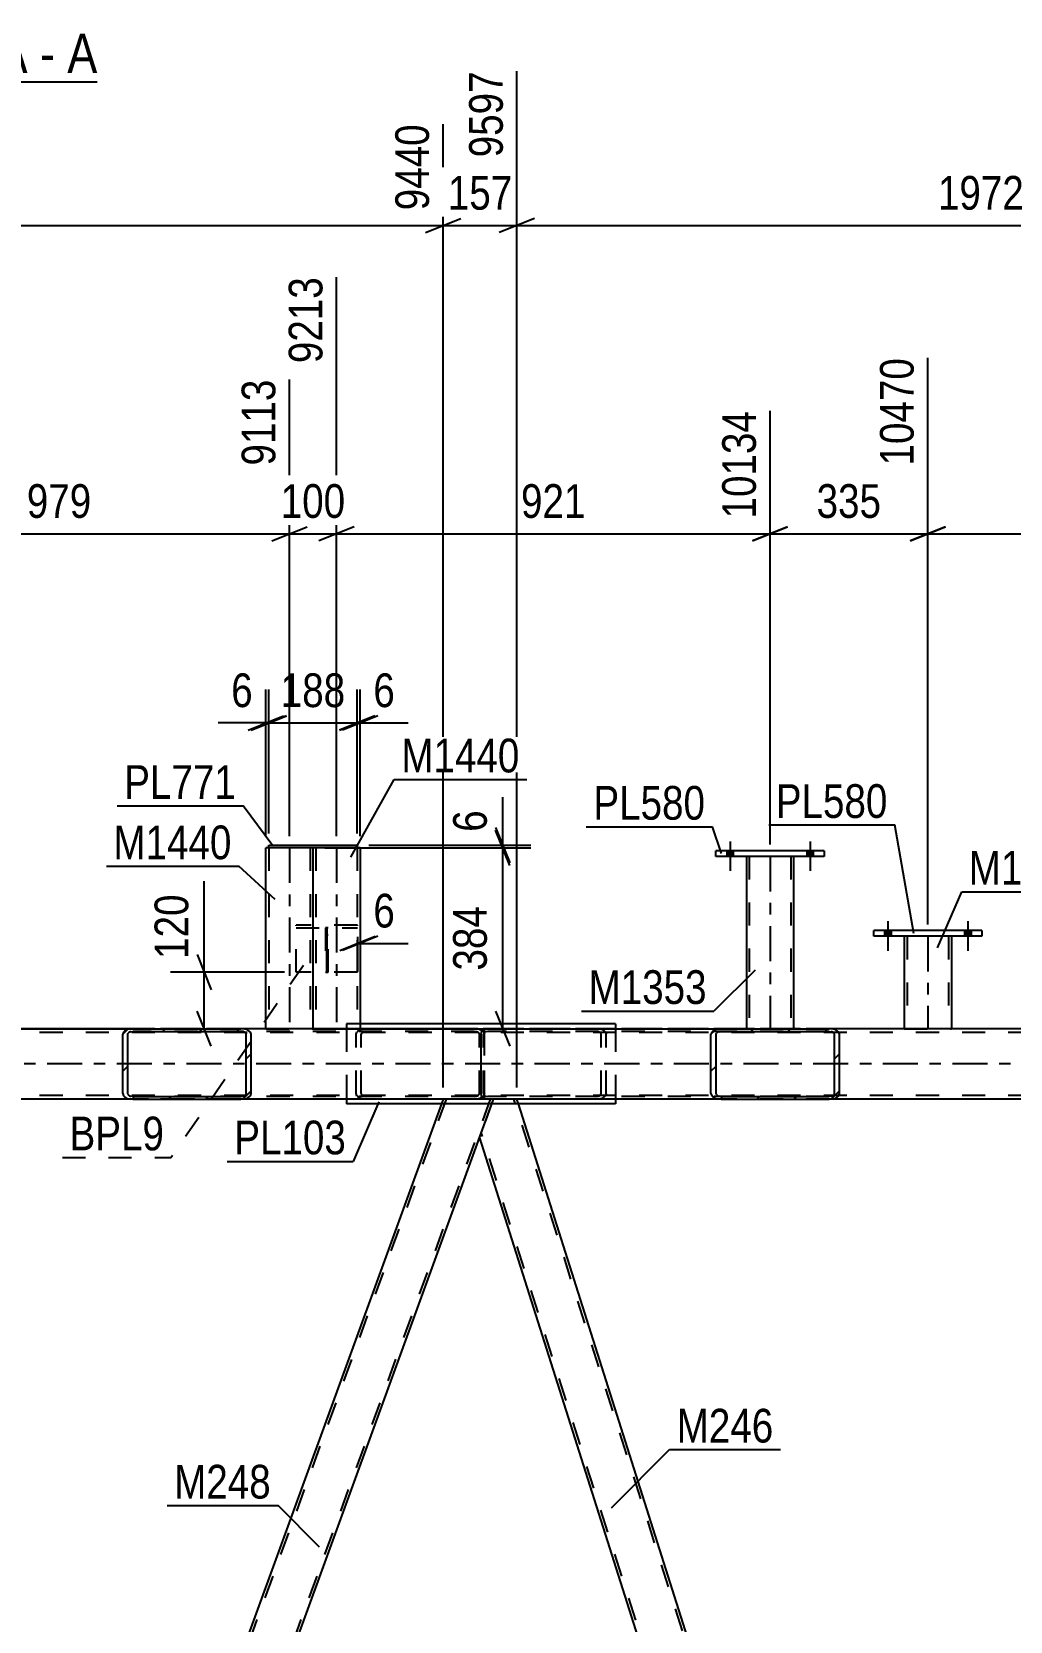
# Model space of a CAD drawing. Header units: millimetres. Extents: x -857 to 332, y -866 to -25.
# Drawn here: x -440.3 to -357.2, y -324.8 to -189.7 of the extents above; entities that cross this region are included whole.
import ezdxf

# ---------------------------------------------------------------- set-up
doc = ezdxf.new("R2010")
doc.units = ezdxf.units.MM
doc.linetypes.add('DXK_LINE_DOT2', pattern=[3.9198, 1.9599, -1.9599])
doc.linetypes.add('DXK_LINE_DOT3', pattern=[5.9187, 2.979, -0.9799, 0.9799, -0.9799])
doc.styles.add('Arial Narrow', font='ARIALN.TTF', dxfattribs={"height": 0.2})

# ---------------------------------------------------------------- blocks, each defined once
blk = doc.blocks.new('Unknown-570386455-12 - 11653')
at = {"color": 6, "linetype": 'Continuous'}
blk.add_line((-462.38, -193.94), (-434.74, -193.94), dxfattribs=at)
at = {"color": 0, "linetype": 'Continuous'}
for points in [[(-444.27, -193.19), (-444.27, -189.69), (-462.38, -189.69), (-462.38, -193.19)], [(-440.67, -193.19), (-440.67, -189.69), (-443.22, -189.69), (-443.22, -193.19)], [(-438.34, -193.19), (-438.34, -189.69), (-439.62, -189.69), (-439.62, -193.19)], [(-434.74, -193.19), (-434.74, -189.69), (-437.29, -189.69), (-437.29, -193.19)]]:
    blk.add_wipeout(points, dxfattribs=at)
at = {"color": 7, "linetype": 'Continuous', "style": 'Arial Narrow'}
for s, p in [('SECTION ', (-462.38, -193.19)), ('A', (-443.22, -193.19)), ('A', (-437.29, -193.19)), ('-', (-439.62, -193.19))]:
    blk.add_text(s, height=3.34, dxfattribs=at).set_placement(p)
blk = doc.blocks.new('Part-570386455-2030 - 1253')
at = {"color": 7, "linetype": 'DXK_LINE_DOT2'}
for p, q in [((-405.09, -280.41), (-448.4, -399.41)), ((-401.34, -280.41), (-444.66, -399.41)), ((-405.35, -280.41), (-405.49, -280.81)), ((-401.09, -280.41), (-405.35, -280.41)), ((-405.35, -280.41), (-405.31, -280.41)), ((-401.09, -280.41), (-402.26, -283.61)), ((-447.49, -396.2), (-448.66, -399.41)), ((-444.4, -399.41), (-448.66, -399.41)), ((-444.26, -399.01), (-444.4, -399.41))]:
    blk.add_line(p, q, dxfattribs=at)
at = {"color": 2, "linetype": 'Continuous'}
for p, q in [((-405.49, -280.81), (-447.49, -396.2)), ((-402.26, -283.61), (-444.26, -399.01))]:
    blk.add_line(p, q, dxfattribs=at)
blk = doc.blocks.new('Bolt-570386455-1270 - 1253')
at = {"linetype": 'Continuous'}
for points in [[(-367.28, -266.08), (-367.84, -266.08), (-367.84, -266.56), (-367.28, -266.56)], [(-367.28, -266.08), (-367.84, -266.08), (-367.84, -266.56), (-367.28, -266.56)], [(-360.48, -266.08), (-361.04, -266.08), (-361.04, -266.56), (-360.48, -266.56)], [(-360.48, -266.08), (-361.04, -266.08), (-361.04, -266.56), (-360.48, -266.56)]]:
    blk.add_hatch(color=1, dxfattribs=at).paths.add_polyline_path(points)
at = {"color": 1, "linetype": 'Continuous'}
for p, q in [((-367.84, -266.08), (-367.84, -266.56)), ((-367.84, -266.08), (-367.84, -266.56)), ((-367.56, -265.28), (-367.56, -267.8)), ((-367.56, -265.28), (-367.56, -267.8)), ((-367.28, -266.08), (-367.28, -266.56)), ((-367.28, -266.08), (-367.28, -266.56)), ((-361.04, -266.08), (-361.04, -266.56)), ((-361.04, -266.08), (-361.04, -266.56)), ((-360.76, -265.28), (-360.76, -267.8)), ((-360.76, -265.28), (-360.76, -267.8)), ((-360.48, -266.08), (-360.48, -266.56)), ((-360.48, -266.08), (-360.48, -266.56))]:
    blk.add_line(p, q, dxfattribs=at)
blk = doc.blocks.new('Part-570386455-1670 - 1253')
at = {"color": 2, "linetype": 'Continuous'}
for p, q in [((-416.41, -259.05), (-416.41, -274.41)), ((-412.41, -259.05), (-416.33, -259.05)), ((-412.41, -259.05), (-412.41, -274.01))]:
    blk.add_line(p, q, dxfattribs=at)
at = {"color": 7, "linetype": 'DXK_LINE_DOT2'}
for p, q in [((-416.33, -259.05), (-416.41, -259.05)), ((-416.17, -259.05), (-416.17, -274.41)), ((-416.17, -259.05), (-416.15, -259.05)), ((-412.65, -259.05), (-412.65, -274.41)), ((-412.41, -274.01), (-412.41, -274.41)), ((-416.41, -274.41), (-416.41, -274.41)), ((-416.41, -274.41), (-412.41, -274.41))]:
    blk.add_line(p, q, dxfattribs=at)
at = {"color": 7, "linetype": 'DXK_LINE_DOT3'}
blk.add_line((-414.41, -259.05), (-414.41, -274.41), dxfattribs=at)
blk = doc.blocks.new('Bolt-570386455-1276 - 1253')
at = {"linetype": 'Continuous'}
for points in [[(-380.69, -259.29), (-381.25, -259.29), (-381.25, -259.77), (-380.69, -259.77)], [(-380.69, -259.29), (-381.25, -259.29), (-381.25, -259.77), (-380.69, -259.77)], [(-373.89, -259.29), (-374.45, -259.29), (-374.45, -259.77), (-373.89, -259.77)], [(-373.89, -259.29), (-374.45, -259.29), (-374.45, -259.77), (-373.89, -259.77)]]:
    blk.add_hatch(color=1, dxfattribs=at).paths.add_polyline_path(points)
at = {"color": 1, "linetype": 'Continuous'}
for p, q in [((-381.25, -259.29), (-381.25, -259.77)), ((-381.25, -259.29), (-381.25, -259.77)), ((-380.97, -258.49), (-380.97, -261.01)), ((-380.97, -258.49), (-380.97, -261.01)), ((-380.69, -259.29), (-380.69, -259.77)), ((-380.69, -259.29), (-380.69, -259.77)), ((-374.45, -259.29), (-374.45, -259.77)), ((-374.45, -259.29), (-374.45, -259.77)), ((-374.17, -258.49), (-374.17, -261.01)), ((-374.17, -258.49), (-374.17, -261.01)), ((-373.89, -259.29), (-373.89, -259.77)), ((-373.89, -259.29), (-373.89, -259.77))]:
    blk.add_line(p, q, dxfattribs=at)
blk = doc.blocks.new('Part-570386455-1682 - 1253')
at = {"color": 2, "linetype": 'Continuous'}
for p, q in [((-416.48, -259.05), (-420.41, -259.05)), ((-420.41, -274.41), (-420.41, -259.05)), ((-416.41, -259.05), (-416.41, -274.41))]:
    blk.add_line(p, q, dxfattribs=at)
at = {"color": 7, "linetype": 'DXK_LINE_DOT2'}
for p, q in [((-420.17, -259.05), (-420.17, -274.41)), ((-420.17, -259.05), (-420.15, -259.05)), ((-416.65, -259.05), (-416.65, -274.41)), ((-416.44, -259.05), (-416.48, -259.05)), ((-416.44, -259.05), (-416.48, -259.05)), ((-416.41, -259.05), (-416.44, -259.05)), ((-416.44, -259.05), (-416.41, -259.05)), ((-420.41, -274.41), (-420.41, -274.41)), ((-420.41, -274.41), (-416.41, -274.41)), ((-416.41, -274.41), (-416.41, -274.41)), ((-416.41, -274.41), (-416.41, -274.41))]:
    blk.add_line(p, q, dxfattribs=at)
at = {"color": 7, "linetype": 'DXK_LINE_DOT3'}
blk.add_line((-418.41, -259.05), (-418.41, -274.41), dxfattribs=at)
blk = doc.blocks.new('Part-570386455-1364 - 1253')
at = {"color": 7, "linetype": 'DXK_LINE_DOT2'}
for p, q in [((-92.74, -274.73), (-782.94, -274.73)), ((-92.74, -274.41), (-754.09, -274.41)), ((-372.54, -274.41), (-431.71, -274.41)), ((-92.74, -280.09), (-782.94, -280.09)), ((-372.54, -280.41), (-431.71, -280.41))]:
    blk.add_line(p, q, dxfattribs=at)
at = {"color": 2, "linetype": 'Continuous'}
for p, q in [((-431.71, -274.41), (-457.68, -274.41)), ((-346.57, -274.41), (-372.54, -274.41)), ((-431.71, -280.41), (-457.68, -280.41)), ((-346.57, -280.41), (-372.54, -280.41))]:
    blk.add_line(p, q, dxfattribs=at)
at = {"color": 7, "linetype": 'DXK_LINE_DOT3'}
blk.add_line((-92.74, -277.41), (-782.94, -277.41), dxfattribs=at)
blk = doc.blocks.new('Part-570386455-1494 - 1253')
at = {"color": 2, "linetype": 'Continuous'}
for p, q in [((-366.16, -266.56), (-366.16, -274.41)), ((-362.16, -266.56), (-362.16, -274.41))]:
    blk.add_line(p, q, dxfattribs=at)
at = {"color": 7, "linetype": 'DXK_LINE_DOT2'}
for p, q in [((-362.16, -266.56), (-366.16, -266.56)), ((-366.12, -266.56), (-366.16, -266.56)), ((-365.92, -266.56), (-365.92, -274.41)), ((-362.4, -266.56), (-362.4, -274.41)), ((-366.16, -274.41), (-366.16, -274.41)), ((-366.16, -274.41), (-362.16, -274.41)), ((-362.16, -274.41), (-362.16, -274.41)), ((-362.16, -274.41), (-362.16, -274.41))]:
    blk.add_line(p, q, dxfattribs=at)
at = {"color": 7, "linetype": 'DXK_LINE_DOT3'}
blk.add_line((-364.16, -266.56), (-364.16, -274.41), dxfattribs=at)
blk = doc.blocks.new('Part-570386455-1515 - 1253')
at = {"color": 7, "linetype": 'DXK_LINE_DOT2'}
for p, q in [((-412.64, -265.6), (-417.84, -265.6)), ((-417.84, -269.6), (-417.84, -265.6)), ((-417.84, -265.84), (-412.64, -265.84)), ((-412.64, -269.6), (-412.64, -265.6)), ((-412.64, -269.6), (-417.84, -269.6))]:
    blk.add_line(p, q, dxfattribs=at)
blk = doc.blocks.new('Part-570386455-1516 - 1253')
at = {"color": 7, "linetype": 'DXK_LINE_DOT2'}
for p, q in [((-415.12, -265.84), (-415.36, -265.84)), ((-415.36, -265.84), (-415.36, -269.6)), ((-415.12, -269.6), (-415.12, -265.84)), ((-415.36, -266.44), (-415.12, -266.44)), ((-415.36, -269.6), (-415.12, -269.6))]:
    blk.add_line(p, q, dxfattribs=at)
at = {"color": 7, "linetype": 'DXK_LINE_DOT3'}
for p, q in [((-415.24, -265.84), (-415.24, -269.6)), ((-415.24, -269.6), (-415.24, -265.84))]:
    blk.add_line(p, q, dxfattribs=at)
blk = doc.blocks.new('Part-570386455-1562 - 1253')
at = {"color": 2, "linetype": 'Continuous'}
for p, q in [((-359.56, -266.08), (-368.76, -266.08)), ((-368.76, -266.56), (-368.76, -266.08)), ((-359.56, -266.08), (-359.56, -266.56)), ((-359.56, -266.56), (-368.76, -266.56))]:
    blk.add_line(p, q, dxfattribs=at)
blk = doc.blocks.new('Part-570386455-1675 - 1253')
at = {"color": 2, "linetype": 'Continuous'}
for p, q in [((-420.17, -259.05), (-420.17, -258.81)), ((-420.17, -258.81), (-412.65, -258.81)), ((-416.33, -259.05), (-416.48, -259.05)), ((-412.65, -258.81), (-412.65, -259.05))]:
    blk.add_line(p, q, dxfattribs=at)
at = {"color": 7, "linetype": 'DXK_LINE_DOT2'}
for p, q in [((-416.48, -259.05), (-420.17, -259.05)), ((-412.65, -259.05), (-416.33, -259.05))]:
    blk.add_line(p, q, dxfattribs=at)
blk = doc.blocks.new('Part-570386455-1740 - 1253')
at = {"color": 2, "linetype": 'Continuous'}
for p, q in [((-379.57, -259.77), (-379.57, -274.41)), ((-375.57, -259.77), (-375.57, -274.41))]:
    blk.add_line(p, q, dxfattribs=at)
at = {"color": 7, "linetype": 'DXK_LINE_DOT2'}
for p, q in [((-375.57, -259.77), (-379.57, -259.77)), ((-379.53, -259.77), (-379.57, -259.77)), ((-379.33, -259.77), (-379.33, -274.41)), ((-375.81, -259.77), (-375.81, -274.41)), ((-379.57, -274.41), (-379.57, -274.41)), ((-379.57, -274.41), (-375.57, -274.41)), ((-375.57, -274.41), (-375.57, -274.41)), ((-375.57, -274.41), (-375.57, -274.41))]:
    blk.add_line(p, q, dxfattribs=at)
at = {"color": 7, "linetype": 'DXK_LINE_DOT3'}
blk.add_line((-377.57, -259.77), (-377.57, -274.41), dxfattribs=at)
blk = doc.blocks.new('Part-570386455-1745 - 1253')
at = {"color": 2, "linetype": 'Continuous'}
for p, q in [((-372.97, -259.29), (-382.17, -259.29)), ((-382.17, -259.77), (-382.17, -259.29)), ((-372.97, -259.29), (-372.97, -259.77)), ((-372.97, -259.77), (-382.17, -259.77))]:
    blk.add_line(p, q, dxfattribs=at)
blk = doc.blocks.new('Part-570386455-1980 - 1253')
at = {"color": 2, "linetype": 'Continuous'}
for p, q in [((-413.55, -274.01), (-413.55, -274.41)), ((-390.7, -274.01), (-413.55, -274.01)), ((-390.7, -274.01), (-390.7, -274.41)), ((-413.55, -280.41), (-413.55, -280.81)), ((-390.7, -280.81), (-413.55, -280.81)), ((-390.7, -280.41), (-390.7, -280.81))]:
    blk.add_line(p, q, dxfattribs=at)
at = {"color": 7, "linetype": 'DXK_LINE_DOT2'}
for p, q in [((-413.55, -274.41), (-413.55, -280.41)), ((-390.7, -274.41), (-390.7, -280.41))]:
    blk.add_line(p, q, dxfattribs=at)
blk = doc.blocks.new('Part-570386455-2014 - 1253')
at = {"linetype": 'Continuous'}
h = blk.add_hatch(dxfattribs=at)
h.set_pattern_fill('', scale=0.7, style=0, pattern_type=0)
h.set_pattern_definition([(45, (-382.5863, -274.887), (-1.57154, 1.57154), [])])
h.paths.add_polyline_path([(-382.52, -274.7), (-382.59, -274.89), (-382.59, -279.93), (-382.52, -280.11), (-382.33, -280.27), (-382.05, -280.37), (-381.71, -280.41), (-372.54, -280.41), (-372.21, -280.37), (-371.92, -280.27), (-371.73, -280.11), (-371.67, -279.93), (-371.67, -274.89), (-371.73, -274.7), (-371.92, -274.55), (-372.21, -274.44), (-372.54, -274.41), (-381.71, -274.41), (-382.05, -274.44), (-382.33, -274.55)])
h.paths.add_polyline_path([(-381.88, -274.67), (-381.71, -274.65), (-372.54, -274.65), (-372.37, -274.67), (-372.23, -274.72), (-372.14, -274.8), (-372.1, -274.89), (-372.1, -279.93), (-372.14, -280.02), (-372.23, -280.1), (-372.37, -280.15), (-372.54, -280.17), (-381.71, -280.17), (-381.88, -280.15), (-382.02, -280.1), (-382.12, -280.02), (-382.15, -279.93), (-382.15, -274.89), (-382.12, -274.8), (-382.02, -274.72)])
at = {"color": 2, "linetype": 'Continuous'}
for p, q in [((-402.13, -274.89), (-402.09, -274.7)), ((-402.13, -279.93), (-402.13, -274.89)), ((-402.09, -274.7), (-402, -274.55)), ((-402, -274.55), (-401.86, -274.44)), ((-401.86, -274.44), (-401.84, -274.44)), ((-401.84, -274.44), (-401.54, -274.41)), ((-401.54, -274.41), (-381.71, -274.41)), ((-382.52, -274.7), (-382.59, -274.89)), ((-382.59, -279.93), (-382.59, -274.89)), ((-382.15, -274.89), (-382.12, -274.8)), ((-382.15, -279.93), (-382.15, -274.89)), ((-381.71, -274.41), (-382.05, -274.44)), ((-381.88, -274.67), (-381.71, -274.65)), ((-381.71, -274.41), (-372.54, -274.41)), ((-381.71, -274.65), (-372.54, -274.65)), ((-372.21, -274.44), (-372.54, -274.41)), ((-372.54, -274.65), (-372.37, -274.67)), ((-372.14, -274.8), (-372.1, -274.89)), ((-372.1, -279.93), (-372.1, -274.89)), ((-371.67, -274.89), (-371.73, -274.7)), ((-371.67, -279.93), (-371.67, -274.89)), ((-402.09, -280.11), (-402.13, -279.93)), ((-402, -280.27), (-402.09, -280.11)), ((-401.86, -280.37), (-402, -280.27)), ((-401.84, -280.37), (-401.86, -280.37)), ((-401.54, -280.41), (-401.84, -280.37)), ((-381.71, -280.41), (-401.54, -280.41)), ((-382.59, -279.93), (-382.52, -280.11)), ((-382.12, -280.02), (-382.15, -279.93)), ((-382.05, -280.37), (-381.71, -280.41)), ((-381.71, -280.17), (-381.88, -280.15)), ((-381.71, -280.17), (-372.54, -280.17)), ((-381.71, -280.41), (-372.54, -280.41)), ((-372.37, -280.15), (-372.54, -280.17)), ((-372.54, -280.41), (-372.21, -280.37)), ((-372.1, -279.93), (-372.14, -280.02)), ((-371.73, -280.11), (-371.67, -279.93))]:
    blk.add_line(p, q, dxfattribs=at)
at = {"color": 7, "linetype": 'DXK_LINE_DOT2'}
for p, q in [((-401.89, -274.8), (-401.91, -274.89)), ((-401.91, -279.93), (-401.91, -274.89)), ((-401.85, -274.72), (-401.89, -274.8)), ((-401.71, -274.67), (-401.85, -274.72)), ((-401.85, -274.72), (-401.85, -280.1)), ((-401.84, -280.37), (-401.84, -274.44)), ((-401.54, -274.65), (-401.71, -274.67)), ((-372.54, -274.65), (-401.54, -274.65)), ((-392.37, -274.41), (-392.04, -274.44)), ((-392.2, -274.67), (-392.37, -274.65)), ((-391.93, -274.89), (-391.97, -274.8)), ((-391.93, -279.93), (-391.93, -274.89)), ((-391.56, -274.7), (-391.5, -274.89)), ((-391.5, -279.93), (-391.5, -274.89)), ((-372.54, -274.41), (-381.71, -274.41)), ((-401.91, -279.93), (-401.89, -280.02)), ((-401.89, -280.02), (-401.85, -280.1)), ((-401.85, -280.1), (-401.71, -280.15)), ((-401.71, -280.15), (-401.54, -280.17)), ((-372.54, -280.17), (-401.54, -280.17)), ((-392.37, -280.17), (-392.2, -280.15)), ((-392.04, -280.37), (-392.37, -280.41)), ((-391.97, -280.02), (-391.93, -279.93)), ((-391.5, -279.93), (-391.56, -280.11)), ((-372.54, -280.41), (-381.71, -280.41))]:
    blk.add_line(p, q, dxfattribs=at)
for centre, radius, start, end in [((-392.27, -275.07), 0.409, 41.9362, 80.4818), ((-392.17, -275.25), 0.817, 41.9362, 80.4818), ((-392.27, -279.75), 0.409, 279.5182, 318.0638), ((-392.17, -279.56), 0.817, 279.5182, 318.0638)]:
    blk.add_arc(centre, radius, start, end, dxfattribs=at)
at = {"color": 2, "linetype": 'Continuous'}
for centre, radius, start, end in [((-381.91, -275.25), 0.817, 99.5182, 138.0638), ((-381.81, -275.07), 0.409, 99.5182, 138.0638), ((-372.44, -275.07), 0.409, 41.9362, 80.4818), ((-372.34, -275.25), 0.817, 41.9362, 80.4818), ((-381.91, -279.56), 0.817, 221.9362, 260.4818), ((-381.81, -279.75), 0.409, 221.9362, 260.4818), ((-372.44, -279.75), 0.409, 279.5182, 318.0638), ((-372.34, -279.56), 0.817, 279.5182, 318.0638)]:
    blk.add_arc(centre, radius, start, end, dxfattribs=at)
blk = doc.blocks.new('Part-570386455-2055 - 1253')
at = {"color": 2, "linetype": 'Continuous'}
for p, q in [((-401.23, -280.81), (-402.26, -283.61)), ((-362.36, -396.2), (-398.95, -280.81)), ((-365.66, -399.01), (-402.26, -283.61)), ((-362.36, -396.2), (-363.38, -399.01))]:
    blk.add_line(p, q, dxfattribs=at)
at = {"color": 7, "linetype": 'DXK_LINE_DOT2'}
for p, q in [((-401.09, -280.41), (-401.23, -280.81)), ((-399.08, -280.41), (-401.09, -280.41)), ((-362.49, -396.57), (-399.33, -280.41)), ((-398.95, -280.81), (-399.08, -280.41)), ((-365.28, -399.41), (-402.12, -283.24)), ((-362.49, -396.57), (-362.63, -396.94)), ((-365.54, -399.41), (-365.66, -399.01)), ((-363.52, -399.41), (-365.54, -399.41)), ((-363.38, -399.01), (-363.52, -399.41))]:
    blk.add_line(p, q, dxfattribs=at)
blk = doc.blocks.new('Part-570386455-2087 - 1253')
at = {"color": 7, "linetype": 'DXK_LINE_DOT2'}
for p, q in [((-319.96, -280.41), (-363.27, -399.41)), ((-316.21, -280.41), (-359.52, -399.41)), ((-320.21, -280.41), (-320.36, -280.81)), ((-315.95, -280.41), (-320.21, -280.41)), ((-320.21, -280.41), (-320.17, -280.41)), ((-315.95, -280.41), (-317.12, -283.61)), ((-362.36, -396.2), (-363.52, -399.41)), ((-359.27, -399.41), (-363.52, -399.41)), ((-359.12, -399.01), (-359.27, -399.41))]:
    blk.add_line(p, q, dxfattribs=at)
at = {"color": 2, "linetype": 'Continuous'}
for p, q in [((-320.36, -280.81), (-362.36, -396.2)), ((-317.12, -283.61), (-359.12, -399.01))]:
    blk.add_line(p, q, dxfattribs=at)
blk = doc.blocks.new('Part-570386455-2118 - 1253')
at = {"linetype": 'Continuous'}
h = blk.add_hatch(dxfattribs=at)
h.set_pattern_fill('', scale=0.7, style=0, pattern_type=0)
h.set_pattern_definition([(45, (-432.5824, -274.887), (-1.57154, 1.57154), [])])
h.paths.add_polyline_path([(-432.52, -274.7), (-432.58, -274.89), (-432.58, -279.93), (-432.52, -280.11), (-432.33, -280.27), (-432.04, -280.37), (-431.71, -280.41), (-422.54, -280.41), (-422.2, -280.37), (-421.92, -280.27), (-421.73, -280.11), (-421.66, -279.93), (-421.66, -274.89), (-421.73, -274.7), (-421.92, -274.55), (-422.2, -274.44), (-422.54, -274.41), (-431.71, -274.41), (-432.04, -274.44), (-432.33, -274.55)])
h.paths.add_polyline_path([(-431.88, -274.67), (-431.71, -274.65), (-422.54, -274.65), (-422.37, -274.67), (-422.23, -274.72), (-422.13, -274.8), (-422.1, -274.89), (-422.1, -279.93), (-422.13, -280.02), (-422.23, -280.1), (-422.37, -280.15), (-422.54, -280.17), (-431.71, -280.17), (-431.88, -280.15), (-432.02, -280.1), (-432.11, -280.02), (-432.15, -279.93), (-432.15, -274.89), (-432.11, -274.8), (-432.02, -274.72)])
at = {"color": 2, "linetype": 'Continuous'}
for p, q in [((-432.52, -274.7), (-432.58, -274.89)), ((-432.58, -279.93), (-432.58, -274.89)), ((-432.15, -274.89), (-432.11, -274.8)), ((-432.15, -279.93), (-432.15, -274.89)), ((-431.71, -274.41), (-432.04, -274.44)), ((-431.88, -274.67), (-431.71, -274.65)), ((-431.71, -274.41), (-422.54, -274.41)), ((-431.71, -274.65), (-422.54, -274.65)), ((-402.71, -274.41), (-422.54, -274.41)), ((-422.2, -274.44), (-422.54, -274.41)), ((-422.54, -274.65), (-422.37, -274.67)), ((-422.13, -274.8), (-422.1, -274.89)), ((-422.1, -279.93), (-422.1, -274.89)), ((-421.66, -274.89), (-421.73, -274.7)), ((-421.66, -279.93), (-421.66, -274.89)), ((-402.71, -274.41), (-402.37, -274.44)), ((-432.58, -279.93), (-432.52, -280.11)), ((-432.11, -280.02), (-432.15, -279.93)), ((-432.04, -280.37), (-431.71, -280.41)), ((-431.71, -280.17), (-431.88, -280.15)), ((-431.71, -280.17), (-422.54, -280.17)), ((-431.71, -280.41), (-422.54, -280.41)), ((-422.37, -280.15), (-422.54, -280.17)), ((-422.54, -280.41), (-422.2, -280.37)), ((-402.71, -280.41), (-422.54, -280.41)), ((-422.1, -279.93), (-422.13, -280.02)), ((-421.73, -280.11), (-421.66, -279.93)), ((-402.37, -280.37), (-402.71, -280.41))]:
    blk.add_line(p, q, dxfattribs=at)
at = {"color": 7, "linetype": 'DXK_LINE_DOT2'}
for p, q in [((-422.54, -274.41), (-431.71, -274.41)), ((-402.71, -274.65), (-431.71, -274.65)), ((-412.75, -274.89), (-412.69, -274.7)), ((-412.75, -279.93), (-412.75, -274.89)), ((-412.28, -274.8), (-412.32, -274.89)), ((-412.32, -279.93), (-412.32, -274.89)), ((-412.21, -274.44), (-411.88, -274.41)), ((-411.88, -274.65), (-412.05, -274.67)), ((-402.54, -274.67), (-402.71, -274.65)), ((-402.27, -274.89), (-402.31, -274.8)), ((-402.27, -279.93), (-402.27, -274.89)), ((-401.9, -274.7), (-401.88, -274.77)), ((-401.88, -274.77), (-401.84, -274.89)), ((-401.84, -279.93), (-401.84, -274.89)), ((-402.71, -280.17), (-431.71, -280.17)), ((-422.54, -280.41), (-431.71, -280.41)), ((-412.69, -280.11), (-412.75, -279.93)), ((-412.32, -279.93), (-412.28, -280.02)), ((-411.88, -280.41), (-412.21, -280.37)), ((-412.05, -280.15), (-411.88, -280.17)), ((-402.71, -280.17), (-402.54, -280.15)), ((-402.31, -280.02), (-402.27, -279.93)), ((-401.85, -279.97), (-401.9, -280.11)), ((-401.84, -279.93), (-401.85, -279.97))]:
    blk.add_line(p, q, dxfattribs=at)
at = {"color": 2, "linetype": 'Continuous'}
for centre, radius, start, end in [((-431.91, -275.25), 0.817, 99.5182, 138.0638), ((-431.81, -275.07), 0.409, 99.5182, 138.0638), ((-422.44, -275.07), 0.409, 41.9362, 80.4818), ((-422.34, -275.25), 0.817, 41.9362, 80.4818), ((-402.51, -275.25), 0.817, 53.5253, 80.4818), ((-431.91, -279.56), 0.817, 221.9362, 260.4818), ((-431.81, -279.75), 0.409, 221.9362, 260.4818), ((-422.44, -279.75), 0.409, 279.5182, 318.0638), ((-422.34, -279.56), 0.817, 279.5182, 318.0638), ((-402.51, -279.56), 0.817, 279.5182, 306.4801)]:
    blk.add_arc(centre, radius, start, end, dxfattribs=at)
at = {"color": 7, "linetype": 'DXK_LINE_DOT2'}
for centre, radius, start, end in [((-412.08, -275.25), 0.817, 99.5182, 138.0638), ((-411.98, -275.07), 0.409, 99.5182, 138.0638), ((-402.61, -275.07), 0.409, 41.9362, 80.4818), ((-402.51, -275.25), 0.817, 41.9362, 53.5253), ((-412.08, -279.56), 0.817, 221.9362, 260.4818), ((-411.98, -279.75), 0.409, 221.9362, 260.4818), ((-402.61, -279.75), 0.409, 279.5182, 318.0638), ((-402.51, -279.56), 0.817, 306.4801, 318.0638)]:
    blk.add_arc(centre, radius, start, end, dxfattribs=at)
blk = doc.blocks.new('StraightDimension-570386455-34295 - 1253')
at = {"color": 7, "linetype": 'Continuous'}
for p, q in [((-400.29, -258.81), (-400.29, -254.73)), ((-400.29, -258.81), (-400.29, -254.73)), ((-400.89, -257.31), (-399.69, -260.31)), ((-399.69, -260.55), (-400.89, -257.55)), ((-415.41, -259.05), (-397.89, -259.05)), ((-411.65, -258.81), (-397.89, -258.81)), ((-400.29, -259.05), (-400.29, -258.81))]:
    blk.add_line(p, q, dxfattribs=at)
at = {"color": 0}
blk.add_wipeout([(-401.04, -255.25), (-405.24, -255.25), (-405.24, -258.28), (-401.04, -258.28)], dxfattribs=at)
at = {"color": 3, "style": 'Arial Narrow'}
blk.add_text('6', height=2.86, rotation=90.0002, dxfattribs=at).set_placement((-401.64, -257.68))
blk = doc.blocks.new('StraightDimension-570386455-36412 - 1253')
at = {"color": 7, "linetype": 'Continuous'}
for p, q in [((-414.14, -267.76), (-411.14, -266.56)), ((-410.91, -266.56), (-413.91, -267.76)), ((-412.64, -266.6), (-412.64, -269.56)), ((-412.64, -267.16), (-412.41, -267.16)), ((-412.41, -266.6), (-412.41, -269.56)), ((-412.41, -267.16), (-408.33, -267.16)), ((-412.41, -267.16), (-408.33, -267.16))]:
    blk.add_line(p, q, dxfattribs=at)
at = {"color": 0}
blk.add_wipeout([(-408.85, -266.41), (-408.85, -262.21), (-411.88, -262.21), (-411.88, -266.41)], dxfattribs=at)
at = {"color": 3, "style": 'Arial Narrow'}
blk.add_text('6', height=2.86, dxfattribs=at).set_placement((-411.28, -265.81))
blk = doc.blocks.new('StraightDimension-570386455-15699 - 1253')
at = {"color": 7, "linetype": 'Continuous'}
for p, q in [((-457.57, -258.77), (-457.57, -219.24)), ((-418.41, -258.05), (-418.41, -219.24)), ((-456.07, -231.75), (-459.07, -232.95)), ((-419.91, -232.95), (-416.91, -231.75)), ((-457.57, -232.35), (-418.41, -232.35))]:
    blk.add_line(p, q, dxfattribs=at)
at = {"color": 0}
blk.add_wipeout([(-434.64, -231.6), (-434.64, -227.4), (-441.33, -227.4), (-441.33, -231.6)], dxfattribs=at)
at = {"color": 3, "style": 'Arial Narrow'}
blk.add_text('979', height=2.863, dxfattribs=at).set_placement((-440.73, -231))
at = {"color": 0, "linetype": 'Continuous'}
blk.add_wipeout([(-419.01, -218.64), (-423.21, -218.64), (-423.21, -227.15), (-419.01, -227.15)], dxfattribs=at)
at = {"color": 3, "linetype": 'Continuous', "style": 'Arial Narrow'}
blk.add_text('9113', height=2.863, rotation=90.0002, dxfattribs=at).set_placement((-419.61, -226.55))
blk = doc.blocks.new('StraightDimension-570386455-35174 - 1253')
at = {"color": 7, "linetype": 'Continuous'}
for p, q in [((-484.21, -279.41), (-484.21, -193.05)), ((-405.35, -279.41), (-405.35, -197.55)), ((-482.71, -205.56), (-485.71, -206.76)), ((-484.21, -206.16), (-405.35, -206.16)), ((-406.85, -206.76), (-403.85, -205.56))]:
    blk.add_line(p, q, dxfattribs=at)
at = {"color": 0}
blk.add_wipeout([(-440.52, -205.41), (-440.52, -201.21), (-449.03, -201.21), (-449.03, -205.41)], dxfattribs=at)
at = {"color": 3, "style": 'Arial Narrow'}
blk.add_text('1972', height=2.863, dxfattribs=at).set_placement((-448.43, -204.81))
at = {"color": 0, "linetype": 'Continuous'}
blk.add_wipeout([(-405.95, -196.95), (-410.15, -196.95), (-410.15, -205.46), (-405.95, -205.46)], dxfattribs=at)
at = {"color": 3, "linetype": 'Continuous', "style": 'Arial Narrow'}
blk.add_text('9440', height=2.863, rotation=90.0002, dxfattribs=at).set_placement((-406.55, -204.86))
blk = doc.blocks.new('StraightDimension-570386455-36211 - 1253')
at = {"color": 7, "linetype": 'Continuous'}
for p, q in [((-420.17, -257.81), (-420.17, -245.58)), ((-412.65, -257.81), (-412.65, -245.58)), ((-421.67, -249.03), (-418.67, -247.83)), ((-420.17, -248.43), (-412.65, -248.43)), ((-411.15, -247.83), (-414.15, -249.03))]:
    blk.add_line(p, q, dxfattribs=at)
at = {"color": 0}
blk.add_wipeout([(-413.06, -247.68), (-413.06, -243.48), (-419.75, -243.48), (-419.75, -247.68)], dxfattribs=at)
at = {"color": 3, "style": 'Arial Narrow'}
blk.add_text('188', height=2.863, dxfattribs=at).set_placement((-419.15, -247.08))
blk = doc.blocks.new('StraightDimension-570386455-15697 - 1253')
at = {"color": 7, "linetype": 'Continuous'}
for p, q in [((-414.41, -258.05), (-414.41, -210.54)), ((-377.57, -258.77), (-377.57, -221.91)), ((-412.91, -231.75), (-415.91, -232.95)), ((-379.07, -232.95), (-376.07, -231.75)), ((-414.41, -232.35), (-377.57, -232.35))]:
    blk.add_line(p, q, dxfattribs=at)
at = {"color": 0}
blk.add_wipeout([(-392.64, -231.6), (-392.64, -227.4), (-399.33, -227.4), (-399.33, -231.6)], dxfattribs=at)
at = {"color": 3, "style": 'Arial Narrow'}
blk.add_text('921', height=2.863, dxfattribs=at).set_placement((-398.73, -231))
at = {"color": 0, "linetype": 'Continuous'}
blk.add_wipeout([(-378.17, -221.31), (-382.37, -221.31), (-382.37, -231.65), (-378.17, -231.65)], dxfattribs=at)
at = {"color": 3, "linetype": 'Continuous', "style": 'Arial Narrow'}
blk.add_text('10134', height=2.863, rotation=90.0002, dxfattribs=at).set_placement((-378.77, -231.05))
blk = doc.blocks.new('StraightDimension-570386455-15695 - 1253')
at = {"color": 7, "linetype": 'Continuous'}
for p, q in [((-364.16, -265.56), (-364.16, -217.41)), ((-337.57, -258.77), (-337.57, -221.91)), ((-362.66, -231.75), (-365.66, -232.95)), ((-339.07, -232.95), (-336.07, -231.75)), ((-364.16, -232.35), (-337.57, -232.35))]:
    blk.add_line(p, q, dxfattribs=at)
at = {"color": 0}
blk.add_wipeout([(-347.52, -231.6), (-347.52, -227.4), (-354.21, -227.4), (-354.21, -231.6)], dxfattribs=at)
at = {"color": 3, "style": 'Arial Narrow'}
blk.add_text('665', height=2.863, dxfattribs=at).set_placement((-353.61, -231))
at = {"color": 0, "linetype": 'Continuous'}
blk.add_wipeout([(-338.17, -221.31), (-342.37, -221.31), (-342.37, -231.65), (-338.17, -231.65)], dxfattribs=at)
at = {"color": 3, "linetype": 'Continuous', "style": 'Arial Narrow'}
blk.add_text('11134', height=2.863, rotation=90.0002, dxfattribs=at).set_placement((-338.77, -231.05))
blk = doc.blocks.new('StraightDimension-570386455-2859 - 1253')
at = {"color": 7, "linetype": 'Continuous'}
for p, q in [((-425.66, -269.6), (-425.66, -261.87)), ((-425.66, -269.6), (-425.66, -261.87)), ((-426.26, -268.1), (-425.06, -271.1)), ((-418.84, -269.6), (-428.51, -269.6)), ((-425.66, -274.41), (-425.66, -269.6)), ((-425.06, -275.91), (-426.26, -272.91)), ((-458.57, -274.41), (-423.26, -274.41))]:
    blk.add_line(p, q, dxfattribs=at)
at = {"color": 0}
blk.add_wipeout([(-426.41, -262.39), (-430.61, -262.39), (-430.61, -269.08), (-426.41, -269.08)], dxfattribs=at)
at = {"color": 3, "style": 'Arial Narrow'}
blk.add_text('120', height=2.863, rotation=90.0002, dxfattribs=at).set_placement((-427.01, -268.48))
blk = doc.blocks.new('StraightDimension-570386455-15698 - 1253')
at = {"color": 7, "linetype": 'Continuous'}
for p, q in [((-414.41, -258.05), (-414.41, -210.54)), ((-418.41, -258.05), (-418.41, -219.24)), ((-419.91, -232.95), (-416.91, -231.75)), ((-412.91, -231.75), (-415.91, -232.95)), ((-418.41, -232.35), (-414.41, -232.35))]:
    blk.add_line(p, q, dxfattribs=at)
at = {"color": 0, "linetype": 'Continuous'}
blk.add_wipeout([(-415.01, -209.94), (-419.21, -209.94), (-419.21, -218.45), (-415.01, -218.45)], dxfattribs=at)
at = {"color": 0}
blk.add_wipeout([(-413.06, -231.6), (-413.06, -227.4), (-419.75, -227.4), (-419.75, -231.6)], dxfattribs=at)
at = {"color": 3, "linetype": 'Continuous', "style": 'Arial Narrow'}
blk.add_text('9213', height=2.863, rotation=90.0002, dxfattribs=at).set_placement((-415.61, -217.85))
at = {"color": 3, "style": 'Arial Narrow'}
blk.add_text('100', height=2.863, dxfattribs=at).set_placement((-419.15, -231))
blk = doc.blocks.new('StraightDimension-570386455-34296 - 1253')
at = {"color": 7, "linetype": 'Continuous'}
for p, q in [((-399.69, -260.55), (-400.89, -257.55)), ((-415.41, -259.05), (-397.89, -259.05)), ((-400.29, -274.41), (-400.29, -259.05)), ((-400.89, -272.91), (-399.69, -275.91)), ((-415.41, -274.41), (-397.89, -274.41))]:
    blk.add_line(p, q, dxfattribs=at)
at = {"color": 0}
blk.add_wipeout([(-401.04, -263.39), (-405.24, -263.39), (-405.24, -270.07), (-401.04, -270.07)], dxfattribs=at)
at = {"color": 3, "style": 'Arial Narrow'}
blk.add_text('384', height=2.863, rotation=90.0002, dxfattribs=at).set_placement((-401.64, -269.47))
blk = doc.blocks.new('StraightDimension-570386455-35173 - 1253')
at = {"color": 7, "linetype": 'Continuous'}
for p, q in [((-399.08, -279.41), (-399.08, -193.05)), ((-405.35, -279.41), (-405.35, -197.55)), ((-406.85, -206.76), (-403.85, -205.56)), ((-405.35, -206.16), (-399.08, -206.16)), ((-397.58, -205.56), (-400.58, -206.76))]:
    blk.add_line(p, q, dxfattribs=at)
at = {"color": 0}
blk.add_wipeout([(-398.87, -205.41), (-398.87, -201.21), (-405.55, -201.21), (-405.55, -205.41)], dxfattribs=at)
at = {"color": 3, "style": 'Arial Narrow'}
blk.add_text('157', height=2.863, dxfattribs=at).set_placement((-404.95, -204.81))
at = {"color": 0, "linetype": 'Continuous'}
blk.add_wipeout([(-399.68, -192.45), (-403.88, -192.45), (-403.88, -200.96), (-399.68, -200.96)], dxfattribs=at)
at = {"color": 3, "linetype": 'Continuous', "style": 'Arial Narrow'}
blk.add_text('9597', height=2.863, rotation=90.0002, dxfattribs=at).set_placement((-400.28, -200.36))
blk = doc.blocks.new('StraightDimension-570386455-15696 - 1253')
at = {"color": 7, "linetype": 'Continuous'}
for p, q in [((-364.16, -265.56), (-364.16, -217.41)), ((-377.57, -258.77), (-377.57, -221.91)), ((-376.07, -231.75), (-379.07, -232.95)), ((-365.66, -232.95), (-362.66, -231.75)), ((-377.57, -232.35), (-364.16, -232.35))]:
    blk.add_line(p, q, dxfattribs=at)
at = {"color": 0}
blk.add_wipeout([(-367.52, -231.6), (-367.52, -227.4), (-374.21, -227.4), (-374.21, -231.6)], dxfattribs=at)
at = {"color": 3, "style": 'Arial Narrow'}
blk.add_text('335', height=2.863, dxfattribs=at).set_placement((-373.61, -231))
at = {"color": 0, "linetype": 'Continuous'}
blk.add_wipeout([(-364.76, -216.81), (-368.96, -216.81), (-368.96, -227.15), (-364.76, -227.15)], dxfattribs=at)
at = {"color": 3, "linetype": 'Continuous', "style": 'Arial Narrow'}
blk.add_text('10470', height=2.863, rotation=90.0002, dxfattribs=at).set_placement((-365.36, -226.55))
blk = doc.blocks.new('StraightDimension-570386455-35172 - 1253')
at = {"color": 7, "linetype": 'Continuous'}
for p, q in [((-399.08, -279.41), (-399.08, -193.05)), ((-320.21, -279.41), (-320.21, -195.72)), ((-397.58, -205.56), (-400.58, -206.76)), ((-399.08, -206.16), (-320.21, -206.16)), ((-321.71, -206.76), (-318.71, -205.56))]:
    blk.add_line(p, q, dxfattribs=at)
at = {"color": 0}
blk.add_wipeout([(-355.39, -205.41), (-355.39, -201.21), (-363.9, -201.21), (-363.9, -205.41)], dxfattribs=at)
at = {"color": 3, "style": 'Arial Narrow'}
blk.add_text('1972', height=2.863, dxfattribs=at).set_placement((-363.3, -204.81))
at = {"color": 0, "linetype": 'Continuous'}
blk.add_wipeout([(-320.81, -195.12), (-325.01, -195.12), (-325.01, -205.46), (-320.81, -205.46)], dxfattribs=at)
at = {"color": 3, "linetype": 'Continuous', "style": 'Arial Narrow'}
blk.add_text('11568', height=2.863, rotation=90.0002, dxfattribs=at).set_placement((-321.41, -204.86))
blk = doc.blocks.new('StraightDimension-570386455-36210 - 1253')
at = {"color": 7, "linetype": 'Continuous'}
for p, q in [((-412.65, -257.81), (-412.65, -245.58)), ((-412.41, -258.05), (-412.41, -245.58)), ((-414.15, -249.03), (-411.15, -247.83)), ((-410.91, -247.83), (-413.91, -249.03)), ((-412.65, -248.43), (-412.41, -248.43)), ((-412.41, -248.43), (-408.33, -248.43)), ((-412.41, -248.43), (-408.33, -248.43))]:
    blk.add_line(p, q, dxfattribs=at)
at = {"color": 0}
blk.add_wipeout([(-408.85, -247.68), (-408.85, -243.48), (-411.88, -243.48), (-411.88, -247.68)], dxfattribs=at)
at = {"color": 3, "style": 'Arial Narrow'}
blk.add_text('6', height=2.86, dxfattribs=at).set_placement((-411.28, -247.08))
blk = doc.blocks.new('StraightDimension-570386455-36212 - 1253')
at = {"color": 7, "linetype": 'Continuous'}
for p, q in [((-420.41, -258.05), (-420.41, -245.58)), ((-420.17, -257.81), (-420.17, -245.58)), ((-420.41, -248.43), (-424.48, -248.43)), ((-420.41, -248.43), (-424.48, -248.43)), ((-421.91, -249.03), (-418.91, -247.83)), ((-418.67, -247.83), (-421.67, -249.03)), ((-420.41, -248.43), (-420.17, -248.43))]:
    blk.add_line(p, q, dxfattribs=at)
at = {"color": 0}
blk.add_wipeout([(-420.93, -247.68), (-420.93, -243.48), (-423.96, -243.48), (-423.96, -247.68)], dxfattribs=at)
at = {"color": 3, "style": 'Arial Narrow'}
blk.add_text('6', height=2.86, dxfattribs=at).set_placement((-423.36, -247.08))
blk = doc.blocks.new('Mark-570386455-1490 - 1253')
at = {"color": 0}
blk.add_wipeout([(-350.63, -262.17), (-350.63, -259.17), (-360.68, -259.17), (-360.68, -262.17)], dxfattribs=at)
blk.add_wipeout([(-350.63, -262.17), (-350.63, -259.17), (-360.68, -259.17), (-360.68, -262.17)], dxfattribs=at)
at = {"color": 30, "linetype": 'Continuous'}
for p, q in [((-363.33, -267.53), (-361.28, -262.77)), ((-361.28, -262.77), (-350.03, -262.77))]:
    blk.add_line(p, q, dxfattribs=at)
at = {"color": 3, "style": 'Arial Narrow'}
blk.add_text('M1362', height=2.863, dxfattribs=at).set_placement((-360.68, -262.17))
blk = doc.blocks.new('Mark-570386455-1511 - 1253')
at = {"color": 0}
blk.add_wipeout([(-429.06, -284.75), (-429.06, -281.75), (-437.1, -281.75), (-437.1, -284.75)], dxfattribs=at)
blk.add_wipeout([(-429.06, -284.75), (-429.06, -281.75), (-437.1, -281.75), (-437.1, -284.75)], dxfattribs=at)
at = {"color": 30, "linetype": 'DXK_LINE_DOT2'}
for p in [(-417.23, -269.04), (-437.7, -285.35)]:
    blk.add_line(p, (-428.46, -285.35), dxfattribs=at)
at = {"color": 3, "style": 'Arial Narrow'}
blk.add_text('BPL9', height=2.863, dxfattribs=at).set_placement((-437.1, -284.75))
blk = doc.blocks.new('Mark-570386455-1558 - 1253')
at = {"color": 0}
blk.add_wipeout([(-367.57, -256.5), (-367.57, -253.5), (-377.08, -253.5), (-377.08, -256.5)], dxfattribs=at)
blk.add_wipeout([(-367.57, -256.5), (-367.57, -253.5), (-377.08, -253.5), (-377.08, -256.5)], dxfattribs=at)
at = {"color": 30, "linetype": 'Continuous'}
for p in [(-377.68, -257.1), (-365.35, -266.33)]:
    blk.add_line(p, (-366.97, -257.1), dxfattribs=at)
at = {"color": 3, "style": 'Arial Narrow'}
blk.add_text('PL580', height=2.863, dxfattribs=at).set_placement((-377.08, -256.5))
blk = doc.blocks.new('Mark-570386455-1666 - 1253')
at = {"color": 0}
blk.add_wipeout([(-398.85, -252.63), (-398.85, -249.63), (-408.9, -249.63), (-408.9, -252.63)], dxfattribs=at)
blk.add_wipeout([(-398.85, -252.63), (-398.85, -249.63), (-408.9, -249.63), (-408.9, -252.63)], dxfattribs=at)
at = {"color": 30, "linetype": 'Continuous'}
for p, q in [((-413.2, -259.83), (-409.5, -253.23)), ((-409.5, -253.23), (-398.25, -253.23))]:
    blk.add_line(p, q, dxfattribs=at)
at = {"color": 3, "style": 'Arial Narrow'}
blk.add_text('M1440', height=2.863, dxfattribs=at).set_placement((-408.9, -252.63))
blk = doc.blocks.new('Mark-570386455-1671 - 1253')
at = {"color": 0}
blk.add_wipeout([(-422.95, -254.88), (-422.95, -251.88), (-432.45, -251.88), (-432.45, -254.88)], dxfattribs=at)
blk.add_wipeout([(-422.95, -254.88), (-422.95, -251.88), (-432.45, -251.88), (-432.45, -254.88)], dxfattribs=at)
at = {"color": 30, "linetype": 'Continuous'}
for p in [(-433.05, -255.48), (-419.83, -258.86)]:
    blk.add_line(p, (-422.35, -255.48), dxfattribs=at)
at = {"color": 3, "style": 'Arial Narrow'}
blk.add_text('PL771', height=2.863, dxfattribs=at).set_placement((-432.45, -254.88))
blk = doc.blocks.new('Mark-570386455-1678 - 1253')
at = {"color": 0}
blk.add_wipeout([(-423.32, -260.01), (-423.32, -257.01), (-433.37, -257.01), (-433.37, -260.01)], dxfattribs=at)
blk.add_wipeout([(-423.32, -260.01), (-423.32, -257.01), (-433.37, -257.01), (-433.37, -260.01)], dxfattribs=at)
at = {"color": 30, "linetype": 'Continuous'}
for p in [(-433.97, -260.61), (-419.63, -263.43)]:
    blk.add_line(p, (-422.72, -260.61), dxfattribs=at)
at = {"color": 3, "style": 'Arial Narrow'}
blk.add_text('M1440', height=2.863, dxfattribs=at).set_placement((-433.37, -260.01))
blk = doc.blocks.new('Mark-570386455-1736 - 1253')
at = {"color": 0}
blk.add_wipeout([(-382.94, -272.31), (-382.94, -269.31), (-392.99, -269.31), (-392.99, -272.31)], dxfattribs=at)
blk.add_wipeout([(-382.94, -272.31), (-382.94, -269.31), (-392.99, -269.31), (-392.99, -272.31)], dxfattribs=at)
at = {"color": 30, "linetype": 'Continuous'}
for p in [(-378.82, -269.44), (-393.59, -272.91)]:
    blk.add_line(p, (-382.34, -272.91), dxfattribs=at)
at = {"color": 3, "style": 'Arial Narrow'}
blk.add_text('M1353', height=2.863, dxfattribs=at).set_placement((-392.99, -272.31))
blk = doc.blocks.new('Mark-570386455-1741 - 1253')
at = {"color": 0}
blk.add_wipeout([(-383.07, -256.65), (-383.07, -253.65), (-392.58, -253.65), (-392.58, -256.65)], dxfattribs=at)
blk.add_wipeout([(-383.07, -256.65), (-383.07, -253.65), (-392.58, -253.65), (-392.58, -256.65)], dxfattribs=at)
at = {"color": 30, "linetype": 'Continuous'}
for p in [(-393.18, -257.25), (-381.7, -259.52)]:
    blk.add_line(p, (-382.47, -257.25), dxfattribs=at)
at = {"color": 3, "style": 'Arial Narrow'}
blk.add_text('PL580', height=2.863, dxfattribs=at).set_placement((-392.58, -256.65))
blk = doc.blocks.new('Mark-570386455-2051 - 1253')
at = {"color": 0}
blk.add_wipeout([(-377.27, -309.58), (-377.27, -306.58), (-385.5, -306.58), (-385.5, -309.58)], dxfattribs=at)
blk.add_wipeout([(-377.27, -309.58), (-377.27, -306.58), (-385.5, -306.58), (-385.5, -309.58)], dxfattribs=at)
at = {"color": 30, "linetype": 'Continuous'}
for p, q in [((-391.05, -315.13), (-386.1, -310.18)), ((-386.1, -310.18), (-376.67, -310.18))]:
    blk.add_line(p, q, dxfattribs=at)
at = {"color": 3, "style": 'Arial Narrow'}
blk.add_text('M246', height=2.863, dxfattribs=at).set_placement((-385.5, -309.58))
blk = doc.blocks.new('Mark-570386455-1976 - 1253')
at = {"color": 0}
blk.add_wipeout([(-413.6, -285.09), (-413.6, -282.09), (-423.1, -282.09), (-423.1, -285.09)], dxfattribs=at)
blk.add_wipeout([(-413.6, -285.09), (-413.6, -282.09), (-423.1, -282.09), (-423.1, -285.09)], dxfattribs=at)
at = {"color": 30, "linetype": 'Continuous'}
for p in [(-410.81, -280.63), (-423.7, -285.69)]:
    blk.add_line(p, (-413, -285.69), dxfattribs=at)
at = {"color": 3, "style": 'Arial Narrow'}
blk.add_text('PL103', height=2.863, dxfattribs=at).set_placement((-423.1, -285.09))
blk = doc.blocks.new('Mark-570386455-2026 - 1253')
at = {"color": 0}
blk.add_wipeout([(-419.98, -314.34), (-419.98, -311.34), (-428.21, -311.34), (-428.21, -314.34)], dxfattribs=at)
blk.add_wipeout([(-419.98, -314.34), (-419.98, -311.34), (-428.21, -311.34), (-428.21, -314.34)], dxfattribs=at)
at = {"color": 30, "linetype": 'Continuous'}
for p in [(-428.81, -314.94), (-415.85, -318.47)]:
    blk.add_line(p, (-419.38, -314.94), dxfattribs=at)
at = {"color": 3, "style": 'Arial Narrow'}
blk.add_text('M248', height=2.863, dxfattribs=at).set_placement((-428.21, -314.34))

msp = doc.modelspace()

# ---------------------------------------------------------------- block references
for name in ['Unknown-570386455-12 - 11653', 'Part-570386455-1682 - 1253', 'Part-570386455-1675 - 1253', 'Part-570386455-1670 - 1253', 'Part-570386455-1745 - 1253', 'Bolt-570386455-1276 - 1253', 'Part-570386455-1740 - 1253', 'Part-570386455-1515 - 1253', 'Part-570386455-1516 - 1253', 'Part-570386455-1562 - 1253', 'Bolt-570386455-1270 - 1253', 'Part-570386455-1494 - 1253', 'Part-570386455-1980 - 1253', 'Part-570386455-1364 - 1253', 'Part-570386455-2118 - 1253', 'Part-570386455-2014 - 1253', 'Part-570386455-2030 - 1253', 'Part-570386455-2055 - 1253', 'Part-570386455-2087 - 1253']:
    msp.add_blockref(name, (0, 0))

# ---------------------------------------------------------------- next in the draw order: block references
for name in ['StraightDimension-570386455-15695 - 1253', 'StraightDimension-570386455-15699 - 1253', 'StraightDimension-570386455-34295 - 1253', 'StraightDimension-570386455-36412 - 1253', 'Mark-570386455-2051 - 1253', 'Mark-570386455-2026 - 1253']:
    msp.add_blockref(name, (0, 0))

# ---------------------------------------------------------------- next in the draw order: block references
msp.add_blockref('StraightDimension-570386455-35174 - 1253', (0, 0))

# ---------------------------------------------------------------- next in the draw order: block references
for name in ['StraightDimension-570386455-36211 - 1253', 'StraightDimension-570386455-2859 - 1253']:
    msp.add_blockref(name, (0, 0))

# ---------------------------------------------------------------- next in the draw order: block references
for name in ['StraightDimension-570386455-15697 - 1253', 'Mark-570386455-1511 - 1253']:
    msp.add_blockref(name, (0, 0))

# ---------------------------------------------------------------- next in the draw order: block references
for name in ['StraightDimension-570386455-15698 - 1253', 'StraightDimension-570386455-15696 - 1253', 'Mark-570386455-1976 - 1253']:
    msp.add_blockref(name, (0, 0))

# ---------------------------------------------------------------- next in the draw order: block references
for name in ['StraightDimension-570386455-36212 - 1253', 'StraightDimension-570386455-34296 - 1253']:
    msp.add_blockref(name, (0, 0))

# ---------------------------------------------------------------- next in the draw order: block references
for name in ['StraightDimension-570386455-35173 - 1253', 'StraightDimension-570386455-36210 - 1253', 'Mark-570386455-1671 - 1253']:
    msp.add_blockref(name, (0, 0))

# ---------------------------------------------------------------- next in the draw order: block references
for name in ['StraightDimension-570386455-35172 - 1253', 'Mark-570386455-1678 - 1253']:
    msp.add_blockref(name, (0, 0))

# ---------------------------------------------------------------- next in the draw order: block references
for name in ['Mark-570386455-1666 - 1253', 'Mark-570386455-1741 - 1253', 'Mark-570386455-1558 - 1253', 'Mark-570386455-1490 - 1253', 'Mark-570386455-1736 - 1253']:
    msp.add_blockref(name, (0, 0))

doc.saveas('drawing.dxf')
